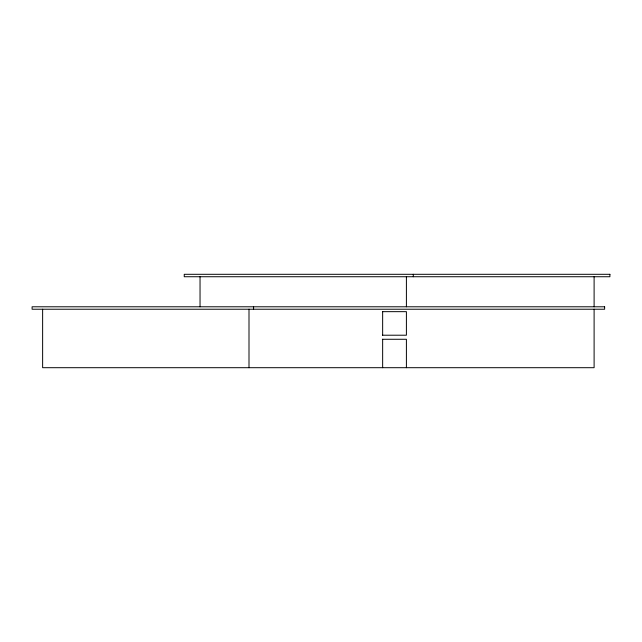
<?xml version="1.0" encoding="UTF-8"?>
<svg xmlns="http://www.w3.org/2000/svg" width="642" height="642" viewBox="0 0 642 642"><rect width="100%" height="100%" fill="white"/><g stroke="black" fill="none" stroke-linecap="round" stroke-linejoin="round"><path stroke-width="0.96" d="M382.592 311.659L406.402 311.659L406.402 335.212L382.592 335.212M382.359 339.273L406.402 339.273L406.402 367.697M594.107 276.734L594.107 306.788M594.107 309.227L594.107 367.697L42.629 367.697L42.629 309.227M413.288 274.303L413.288 276.734M406.402 276.734L406.402 306.788M382.648 311.659L382.648 335.212M382.648 339.273L382.648 367.697M253.582 306.788L253.582 309.227M249 309.227L249 367.697M200.039 276.734L200.039 306.788M609.9 274.303L184.246 274.303L184.246 276.734L609.9 276.734L609.9 274.303M604.636 306.788L32.1 306.788L32.1 309.227L604.636 309.227L604.636 306.788"/></g></svg>
